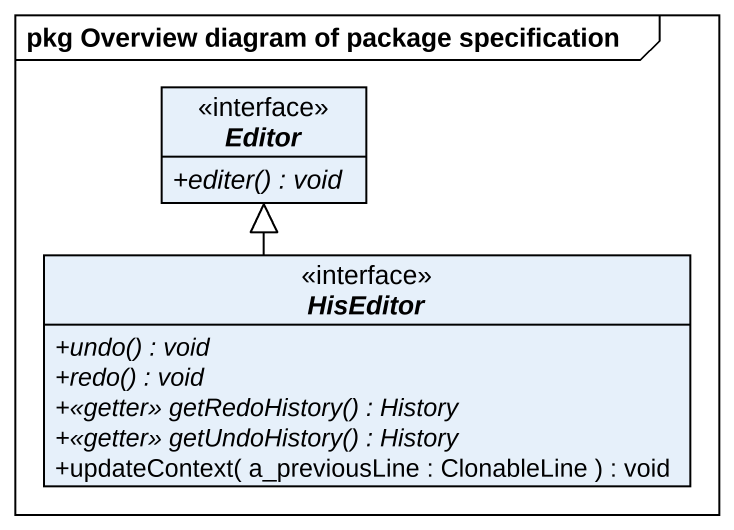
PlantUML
@startuml
mainframe pkg Overview diagram of package specification
hide circle
hide empty members
skinparam classAttributeIconSize 0
interface Editor {
  {abstract} +editer() : void
}
interface HisEditor {
  {abstract} +undo() : void
  {abstract} +redo() : void
  {abstract} +<<getter>> getRedoHistory() : History
  {abstract} +<<getter>> getUndoHistory() : History
  +updateContext( a_previousLine : ClonableLine ) : void
}
HisEditor -up-|> Editor
@enduml
